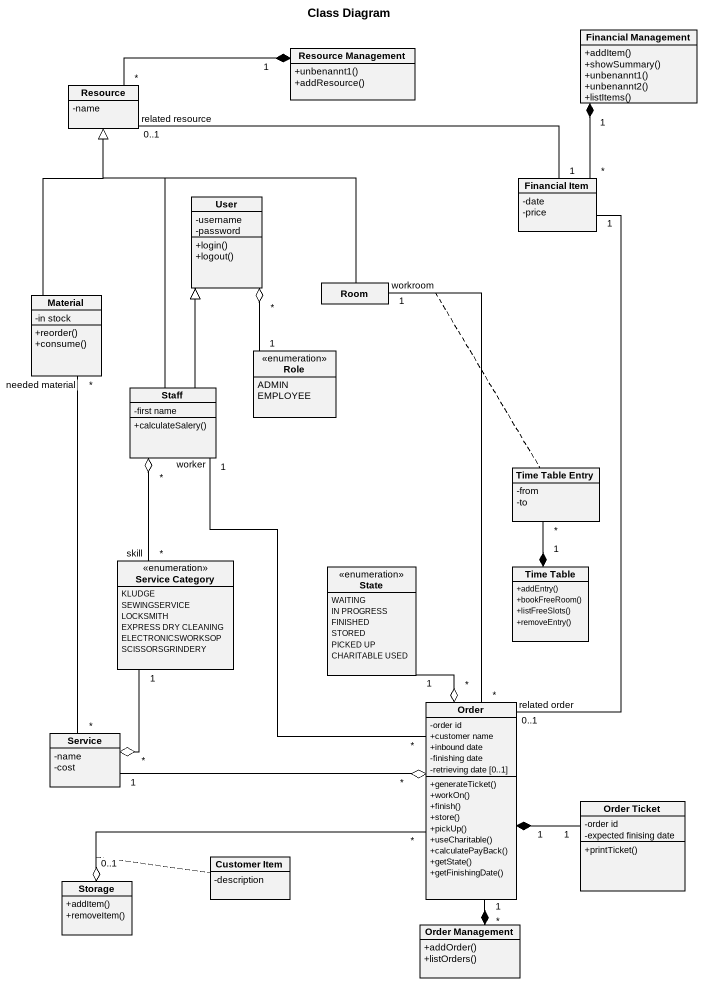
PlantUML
@startuml
title Class Diagram
hide circle
hide empty members
skinparam classAttributeIconSize 0
class "Financial Management" as Financial_Management {
  +addItem()
  +showSummary()
  +unbenannt1()
  +unbenannt2()
  +listItems()
}
class "Resource Management" as Resource_Management {
  +unbenannt1()
  +addResource()
}
class Resource {
  -name
}
class "Financial Item" as Financial_Item {
  -date
  -price
}
class User {
  -username
  -password
  +login()
  +logout()
}
class Material {
  -in stock
  +reorder()
  +consume()
}
class Room
enum Role {
  ADMIN
  EMPLOYEE
}
class Staff {
  -first name
  +calculateSalery()
}
class "Time Table Entry" as Time_Table_Entry {
  -from
  -to
}
enum "Service Category" as Service_Category {
  KLUDGE
  SEWINGSERVICE
  LOCKSMITH
  EXPRESS DRY CLEANING
  ELECTRONICSWORKSOP
  SCISSORSGRINDERY
}
enum "State" as State_ {
  WAITING
  IN PROGRESS
  FINISHED
  STORED
  PICKED UP
  CHARITABLE USED
}
class "Time Table" as Time_Table {
  +addEntry()
  +bookFreeRoom()
  +listFreeSlots()
  +removeEntry()
}
class Order {
  -order id
  +customer name
  +inbound date
  -finishing date
  -retrieving date [0..1]
  +generateTicket()
  +workOn()
  +finish()
  +store()
  +pickUp()
  +useCharitable()
  +calculatePayBack()
  +getState()
  +getFinishingDate()
}
class Service {
  -name
  -cost
}
class "Order Ticket" as Order_Ticket {
  -order id
  -expected finising date
  +printTicket()
}
class "Customer Item" as Customer_Item {
  -description
}
class "Storage" as Storage_ {
  +addItem()
  +removeItem()
}
class "Order Management" as Order_Management {
  +addOrder()
  +listOrders()
}
Financial_Management "1" *-- "*" Financial_Item
Resource_Management "1" *-left- "*" Resource
Financial_Item "1" -left- "0..1\nrelated resource" Resource
Financial_Item "1" -- "0..1\nrelated order" Order
User "*" o-- "1" Role
Material -up-|> Resource
Room -up-|> Resource
Room "1\nworkroom" -- "*" Order
(Room, Order) .. Time_Table_Entry
Staff -up-|> Resource
Staff -up-|> User
Staff "*" o-- "*\nskill" Service_Category
Time_Table "1" *-up- "*" Time_Table_Entry
Order "*" -up- "1\nworker" Staff
Order "*" o-up- "1" State_
Order "*" o-left- "1" Service
Order "1" *-right- "1" Order_Ticket
Service "*" -up- "*\nneeded material" Material
Service "*" o-up- "1" Service_Category
Storage_ "0..1" o-right- "*" Order
(Storage_, Order) .. Customer_Item
Order_Management "1" *-up- "*" Order
@enduml
